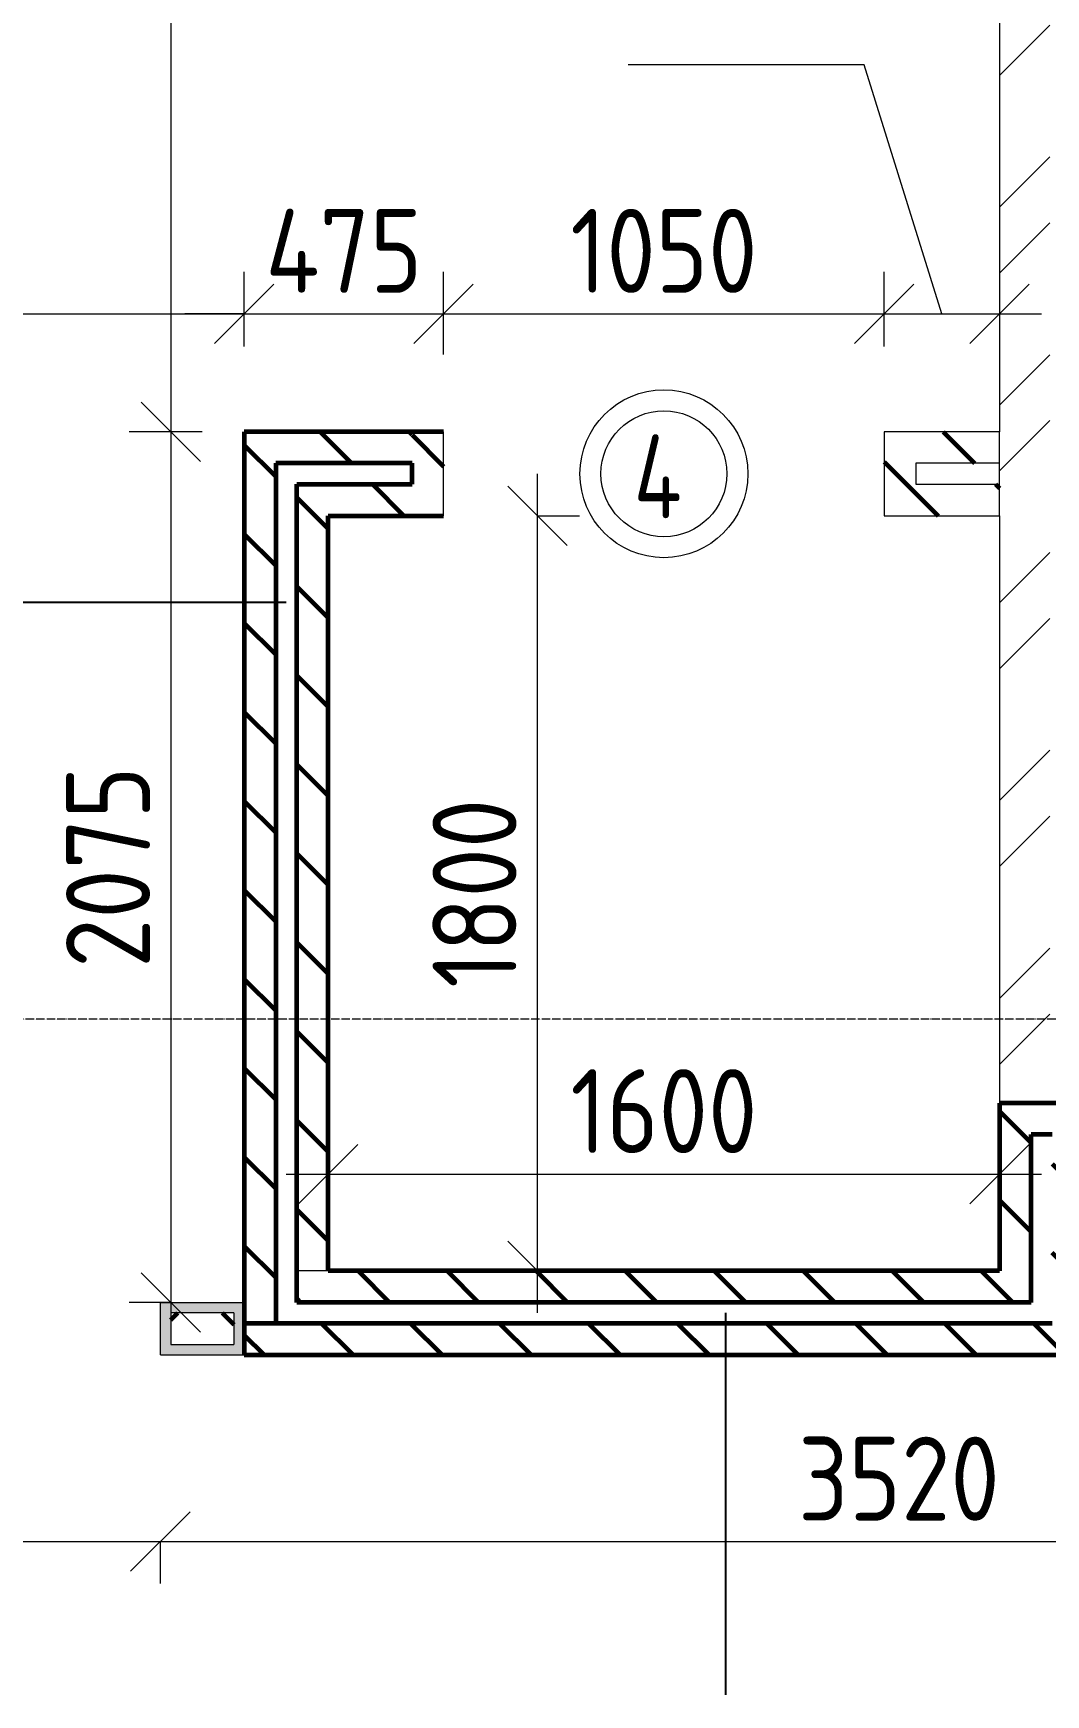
# Model space of a CAD drawing. Header units: millimetres. Extents: x -60946 to 138510, y -262288 to 24501.
# Drawn here: x 59011 to 61424, y -47070 to -43110 of the extents above; entities that cross this region are included whole.
import ezdxf

# ---------------------------------------------------------------- set-up
doc = ezdxf.new("R2010")
doc.units = ezdxf.units.MM
doc.linetypes.add('ADSK_Линия сетки', pattern=[25, 20, -2.5, 0, -2.5])
for name, color, linetype, lineweight in [('2)Тип-2', 3, 'Continuous', 60), ('2)Тип-7', 4, 'Continuous', 60), ('Марки дверей', 7, 'Continuous', 20), ('Оси', 7, 'Continuous', 9), ('Размеры', 7, 'Continuous', 9), ('Стены внутренние', 7, 'Continuous', 18), ('Стены несущие', 7, 'Continuous', 30), ('Стены отделка', 7, 'Continuous', 30), ('Стены штриховка', 7, 'Continuous', 9)]:
    doc.layers.add(name, color=color, linetype=linetype, lineweight=lineweight)
doc.styles.add('GOST Common_3', font='', dxfattribs={"width": 0.9, "height": 200})
doc.styles.add('GOST Common_B', font='', dxfattribs={"width": 0.8, "height": 200})
doc.styles.get('GOST Common_3').set_extended_font_data('GOST Common')
doc.styles.get('GOST Common_B').set_extended_font_data('GOST Common', bold=True)
doc.dimstyles.new('ADSK_Основной_2_0', dxfattribs={"dimscale": 304.8, "dimtxt": 201.142999, "dimasz": 0.463911, "dimexe": 0.328084, "dimexo": 0.328084, "dimgap": 0.164042, "dimtad": 1, "dimdec": 3, "dimrnd": 0.001, "dimdsep": 46, "dimtxsty": 'GOST Common_3', "dimblk1": 'OBLIQUE', "dimblk2": 'OBLIQUE', "dimsah": 1, "dimcen": 0.09, "dimdle": 0.328084, "dimazin": 2, "dimtfac": 1, "dimtdec": 4, "dimtix": 1, "dimtmove": 0, "dimatfit": 3, "dimfxl": 1, "dimtvp": 1, "dimtolj": 1, "dimtzin": 0, "dimlwd": 20, "dimlwe": 20, "dimarcsym": 2})
doc.dimstyles.new('ADSK_Основной_2_0_1', dxfattribs={"dimscale": 304.8, "dimtxt": 201.142999, "dimasz": 0.463911, "dimexe": 0.328084, "dimexo": 0.328084, "dimgap": 0.164042, "dimtad": 1, "dimdec": 3, "dimrnd": 0.001, "dimdsep": 46, "dimtxsty": 'GOST Common_3', "dimblk1": 'OBLIQUE', "dimblk2": 'OBLIQUE', "dimsah": 1, "dimcen": 0.09, "dimdle": 0.328084, "dimazin": 2, "dimtfac": 1, "dimtdec": 4, "dimtix": 1, "dimtmove": 1, "dimatfit": 3, "dimfxl": 1, "dimtvp": 1, "dimtolj": 1, "dimtzin": 0, "dimlwd": 20, "dimlwe": 20, "dimarcsym": 2})
doc.dimstyles.new('ADSK_Основной_2_0_2', dxfattribs={"dimscale": 304.8, "dimtxt": 201.142999, "dimasz": 0.463911, "dimexe": 0.328084, "dimexo": 0.328084, "dimgap": 0.164042, "dimtad": 1, "dimdec": 3, "dimrnd": 0.001, "dimdsep": 46, "dimtxsty": 'GOST Common_3', "dimblk1": 'OBLIQUE', "dimblk2": 'OBLIQUE', "dimsah": 1, "dimcen": 0.09, "dimdle": 0.328084, "dimazin": 2, "dimtfac": 1, "dimtdec": 4, "dimtix": 1, "dimtmove": 0, "dimatfit": 3, "dimfxl": 1, "dimtvp": 1, "dimtolj": 1, "dimtzin": 0, "dimlwd": 20, "dimlwe": 20, "dimarcsym": 2})
pattern_1 = [(315, (1283.93, -48864.63), (106.066, 106.066), [])]

# ---------------------------------------------------------------- blocks, each defined once
blk = doc.blocks.new('_Oblique')
at = {"color": 0, "linetype": 'ByBlock', "lineweight": -2}
blk.add_line((-0.5, -0.5), (0.5, 0.5), dxfattribs=at)
blk = doc.blocks.new('*D4139')
at = {"layer": 'Defpoints', "color": 0, "transparency": 16777216}
for p in [(57613.9, -43678.4), (59513.9, -43778.4), (59513.9, -43956.6)]:
    blk.add_point(p, dxfattribs=at)
at = {"layer": 'Размеры', "color": 0, "lineweight": 20, "transparency": 16777216}
for p, q in [((59513.9, -43856.6), (59513.9, -43678.4)), ((57513.9, -43778.4), (59613.9, -43778.4)), ((57613.9, -43778.4), (57613.9, -43878.4))]:
    blk.add_line(p, q, dxfattribs=at)
at = {"layer": 'Размеры', "color": 0, "lineweight": 20, "transparency": 16777216, "xscale": 141.4, "yscale": 141.4, "zscale": 141.4, "rotation": 180}
blk.add_blockref('_Oblique', (57613.9, -43778.4), dxfattribs=at)
at = {"layer": 'Размеры', "color": 0, "lineweight": 20, "transparency": 16777216, "xscale": 141.4, "yscale": 141.4, "zscale": 141.4}
blk.add_blockref('_Oblique', (59513.9, -43778.4), dxfattribs=at)
at = {"layer": 'Размеры', "color": 0, "lineweight": 9, "transparency": 16777216, "insert": (58563.9, -43628.4), "char_height": 200, "width": 560.473, "attachment_point": 5, "style": 'GOST Common_3'}
blk.add_mtext('\\A1;1900', dxfattribs=at)
blk = doc.blocks.new('*D4140')
at = {"layer": 'Defpoints', "color": 0, "transparency": 16777216}
for p in [(59988.9, -43778.4), (59513.9, -43956.6), (59988.9, -43975.8)]:
    blk.add_point(p, dxfattribs=at)
at = {"layer": 'Размеры', "color": 0, "lineweight": 20, "transparency": 16777216}
for p, q in [((59513.9, -43856.6), (59513.9, -43678.4)), ((59988.9, -43875.8), (59988.9, -43678.4)), ((59513.9, -43778.4), (59372.5, -43778.4)), ((59513.9, -43778.4), (59988.9, -43778.4)), ((59988.9, -43778.4), (60130.3, -43778.4))]:
    blk.add_line(p, q, dxfattribs=at)
at = {"layer": 'Размеры', "color": 0, "lineweight": 20, "transparency": 16777216, "xscale": 141.4, "yscale": 141.4, "zscale": 141.4}
blk.add_blockref('_Oblique', (59513.9, -43778.4), dxfattribs=at)
at = {"layer": 'Размеры', "color": 0, "lineweight": 20, "transparency": 16777216, "xscale": 141.4, "yscale": 141.4, "zscale": 141.4, "rotation": 180}
blk.add_blockref('_Oblique', (59988.9, -43778.4), dxfattribs=at)
at = {"layer": 'Размеры', "color": 0, "lineweight": 9, "transparency": 16777216, "insert": (59751.4, -43628.4), "char_height": 200, "width": 474.561, "attachment_point": 5, "style": 'GOST Common_3'}
blk.add_mtext('\\A1;475', dxfattribs=at)
blk = doc.blocks.new('*D4141')
at = {"layer": 'Defpoints', "color": 0, "transparency": 16777216}
for p in [(61038.9, -43778.4), (61038.9, -43956.6), (59988.9, -43975.8)]:
    blk.add_point(p, dxfattribs=at)
at = {"layer": 'Размеры', "color": 0, "lineweight": 20, "transparency": 16777216}
for p, q in [((59988.9, -43875.8), (59988.9, -43678.4)), ((61038.9, -43856.6), (61038.9, -43678.4)), ((59888.9, -43778.4), (61138.9, -43778.4))]:
    blk.add_line(p, q, dxfattribs=at)
at = {"layer": 'Размеры', "color": 0, "lineweight": 20, "transparency": 16777216, "xscale": 141.4, "yscale": 141.4, "zscale": 141.4, "rotation": 180}
blk.add_blockref('_Oblique', (59988.9, -43778.4), dxfattribs=at)
at = {"layer": 'Размеры', "color": 0, "lineweight": 20, "transparency": 16777216, "xscale": 141.4, "yscale": 141.4, "zscale": 141.4}
blk.add_blockref('_Oblique', (61038.9, -43778.4), dxfattribs=at)
at = {"layer": 'Размеры', "color": 0, "lineweight": 9, "transparency": 16777216, "insert": (60513.9, -43628.4), "char_height": 200, "width": 560.473, "attachment_point": 5, "style": 'GOST Common_3'}
blk.add_mtext('\\A1;1050', dxfattribs=at)
blk = doc.blocks.new('*D4142')
at = {"layer": 'Defpoints', "color": 0, "transparency": 16777216}
for p in [(61313.9, -43678.4), (61313.9, -43778.4), (61038.9, -43956.6)]:
    blk.add_point(p, dxfattribs=at)
at = {"layer": 'Размеры', "color": 0, "lineweight": 20, "transparency": 16777216}
for p, q in [((60991.3, -43184.6), (60428.5, -43184.6)), ((61176.4, -43778.4), (60991.3, -43184.6)), ((61038.9, -43856.6), (61038.9, -43678.4)), ((60938.9, -43778.4), (61413.9, -43778.4)), ((61313.9, -43778.4), (61313.9, -43878.4))]:
    blk.add_line(p, q, dxfattribs=at)
at = {"layer": 'Размеры', "color": 0, "lineweight": 20, "transparency": 16777216, "xscale": 141.4, "yscale": 141.4, "zscale": 141.4, "rotation": 180}
blk.add_blockref('_Oblique', (61038.9, -43778.4), dxfattribs=at)
at = {"layer": 'Размеры', "color": 0, "lineweight": 20, "transparency": 16777216, "xscale": 141.4, "yscale": 141.4, "zscale": 141.4}
blk.add_blockref('_Oblique', (61313.9, -43778.4), dxfattribs=at)
at = {"layer": 'Размеры', "color": 0, "lineweight": 9, "transparency": 16777216, "insert": (60487.2, -42867.9), "char_height": 200, "width": 454.106, "attachment_point": 1, "line_spacing_factor": 1.022761, "style": 'GOST Common_3'}
blk.add_mtext('\\A1;275', dxfattribs=at)
blk = doc.blocks.new('М_двери1 - Марка экземпляра 2-3719212-Кладочный план 1-го этажа')
at = {"layer": 'Марки дверей'}
for radius in [2, 1.5]:
    blk.add_circle((0, 0), radius, dxfattribs=at)
blk = doc.blocks.new('*D3862')
at = {"layer": 'Defpoints', "color": 0, "transparency": 16777216}
for p in [(58213.9, -46604.9), (59313.9, -46604.9), (59313.9, -46704.9)]:
    blk.add_point(p, dxfattribs=at)
at = {"layer": 'Размеры', "color": 0, "lineweight": 20, "transparency": 16777216}
for p, q in [((58113.9, -46704.9), (59413.9, -46704.9)), ((58213.9, -46704.9), (58213.9, -46804.9)), ((59313.9, -46704.9), (59313.9, -46804.9))]:
    blk.add_line(p, q, dxfattribs=at)
at = {"layer": 'Размеры', "color": 0, "lineweight": 20, "transparency": 16777216, "xscale": 141.4, "yscale": 141.4, "zscale": 141.4, "rotation": 180}
blk.add_blockref('_Oblique', (58213.9, -46704.9), dxfattribs=at)
at = {"layer": 'Размеры', "color": 0, "lineweight": 20, "transparency": 16777216, "xscale": 141.4, "yscale": 141.4, "zscale": 141.4}
blk.add_blockref('_Oblique', (59313.9, -46704.9), dxfattribs=at)
at = {"layer": 'Размеры', "color": 0, "lineweight": 9, "transparency": 16777216, "insert": (58763.9, -46554.9), "char_height": 200, "width": 515.472, "attachment_point": 5, "style": 'GOST Common_3'}
blk.add_mtext('\\A1;1100', dxfattribs=at)
blk = doc.blocks.new('*D3863')
at = {"layer": 'Defpoints', "color": 0, "transparency": 16777216}
for p in [(59313.9, -46604.9), (62833.9, -46604.9), (62833.9, -46704.9)]:
    blk.add_point(p, dxfattribs=at)
at = {"layer": 'Размеры', "color": 0, "lineweight": 20, "transparency": 16777216}
for p, q in [((59213.9, -46704.9), (62933.9, -46704.9)), ((59313.9, -46704.9), (59313.9, -46804.9)), ((62833.9, -46704.9), (62833.9, -46804.9))]:
    blk.add_line(p, q, dxfattribs=at)
at = {"layer": 'Размеры', "color": 0, "lineweight": 20, "transparency": 16777216, "xscale": 141.4, "yscale": 141.4, "zscale": 141.4, "rotation": 180}
blk.add_blockref('_Oblique', (59313.9, -46704.9), dxfattribs=at)
at = {"layer": 'Размеры', "color": 0, "lineweight": 20, "transparency": 16777216, "xscale": 141.4, "yscale": 141.4, "zscale": 141.4}
blk.add_blockref('_Oblique', (62833.9, -46704.9), dxfattribs=at)
at = {"layer": 'Размеры', "color": 0, "lineweight": 9, "transparency": 16777216, "insert": (61073.9, -46554.9), "char_height": 200, "width": 605.475, "attachment_point": 5, "style": 'GOST Common_3'}
blk.add_mtext('\\A1;3520', dxfattribs=at)
blk = doc.blocks.new('*D3876')
at = {"layer": 'Defpoints', "color": 0, "transparency": 16777216}
for p in [(59439.3, -39509.7), (59339.3, -44059.7), (59513.9, -44059.7)]:
    blk.add_point(p, dxfattribs=at)
at = {"layer": 'Размеры', "color": 0, "lineweight": 20, "transparency": 16777216}
for p, q in [((59339.3, -39409.7), (59339.3, -44159.7)), ((59339.3, -39509.7), (59239.3, -39509.7)), ((59413.9, -44059.7), (59239.3, -44059.7))]:
    blk.add_line(p, q, dxfattribs=at)
at = {"layer": 'Размеры', "color": 0, "lineweight": 20, "transparency": 16777216, "xscale": 141.4, "yscale": 141.4, "zscale": 141.4}
for p, rotation in [((59339.3, -39509.7), 90), ((59339.3, -44059.7), 270)]:
    blk.add_blockref('_Oblique', p, dxfattribs=dict(at, rotation=rotation))
at = {"layer": 'Размеры', "color": 0, "lineweight": 9, "transparency": 16777216, "insert": (59189.3, -41784.7), "char_height": 200, "width": 625.93, "attachment_point": 5, "rotation": 90, "style": 'GOST Common_3'}
blk.add_mtext('\\A1;4550', dxfattribs=at)
blk = doc.blocks.new('*D3877')
at = {"layer": 'Defpoints', "color": 0, "transparency": 16777216}
for p in [(59513.9, -44059.7), (59339.3, -46134.7), (59439.3, -46134.7)]:
    blk.add_point(p, dxfattribs=at)
at = {"layer": 'Размеры', "color": 0, "lineweight": 20, "transparency": 16777216}
for p, q in [((59339.3, -43959.7), (59339.3, -46234.7)), ((59413.9, -44059.7), (59239.3, -44059.7)), ((59339.3, -46134.7), (59239.3, -46134.7))]:
    blk.add_line(p, q, dxfattribs=at)
at = {"layer": 'Размеры', "color": 0, "lineweight": 20, "transparency": 16777216, "xscale": 141.4, "yscale": 141.4, "zscale": 141.4}
for p, rotation in [((59339.3, -44059.7), 90), ((59339.3, -46134.7), 270)]:
    blk.add_blockref('_Oblique', p, dxfattribs=dict(at, rotation=rotation))
at = {"layer": 'Размеры', "color": 0, "lineweight": 9, "transparency": 16777216, "insert": (59189.3, -45097.2), "char_height": 200, "width": 605.475, "attachment_point": 5, "rotation": 90, "style": 'GOST Common_3'}
blk.add_mtext('\\A1;2075', dxfattribs=at)
blk = doc.blocks.new('*D3878')
at = {"layer": 'Defpoints', "color": 0, "transparency": 16777216}
for p in [(61313.9, -45659.7), (59713.9, -45728.8), (61313.9, -45828.8)]:
    blk.add_point(p, dxfattribs=at)
at = {"layer": 'Размеры', "color": 0, "lineweight": 20, "transparency": 16777216}
for p, q in [((61313.9, -45759.7), (61313.9, -45928.8)), ((59613.9, -45828.8), (61413.9, -45828.8)), ((59713.9, -45828.8), (59713.9, -45928.8))]:
    blk.add_line(p, q, dxfattribs=at)
at = {"layer": 'Размеры', "color": 0, "lineweight": 20, "transparency": 16777216, "xscale": 141.4, "yscale": 141.4, "zscale": 141.4, "rotation": 180}
blk.add_blockref('_Oblique', (59713.9, -45828.8), dxfattribs=at)
at = {"layer": 'Размеры', "color": 0, "lineweight": 20, "transparency": 16777216, "xscale": 141.4, "yscale": 141.4, "zscale": 141.4}
blk.add_blockref('_Oblique', (61313.9, -45828.8), dxfattribs=at)
at = {"layer": 'Размеры', "color": 0, "lineweight": 9, "transparency": 16777216, "insert": (60513.9, -45678.8), "char_height": 200, "width": 560.473, "attachment_point": 5, "style": 'GOST Common_3'}
blk.add_mtext('\\A1;1600', dxfattribs=at)
blk = doc.blocks.new('*D3879')
at = {"layer": 'Defpoints', "color": 0, "transparency": 16777216}
for p in [(60112.6, -44259.7), (60212.6, -44259.7), (60112.6, -46059.7)]:
    blk.add_point(p, dxfattribs=at)
at = {"layer": 'Размеры', "color": 0, "lineweight": 20, "transparency": 16777216}
for p, q in [((60212.6, -46159.7), (60212.6, -44159.7)), ((60212.6, -44259.7), (60312.6, -44259.7)), ((60212.6, -46059.7), (60312.6, -46059.7))]:
    blk.add_line(p, q, dxfattribs=at)
at = {"layer": 'Размеры', "color": 0, "lineweight": 20, "transparency": 16777216, "xscale": 141.4, "yscale": 141.4, "zscale": 141.4}
for p, rotation in [((60212.6, -44259.7), 90), ((60212.6, -46059.7), 270)]:
    blk.add_blockref('_Oblique', p, dxfattribs=dict(at, rotation=rotation))
at = {"layer": 'Размеры', "color": 0, "lineweight": 9, "transparency": 16777216, "insert": (60062.6, -45159.7), "char_height": 200, "width": 560.473, "attachment_point": 5, "rotation": 90, "style": 'GOST Common_3'}
blk.add_mtext('\\A1;1800', dxfattribs=at)

msp = doc.modelspace()

# ---------------------------------------------------------------- hatches: boundary and pattern name
at = {"layer": '2)Тип-2'}
h = msp.add_hatch(color=256, dxfattribs=at)
h.paths.add_polyline_path([(58213.9343, -46259.6624), (58213.9343, -46134.6624), (57588.9343, -46134.6624), (57588.9343, -46159.6624), (58188.9343, -46159.6624), (58188.9343, -46259.6624)])
h.paths.add_polyline_path([(59338.9343, -46259.6624), (59338.9343, -46159.6624), (59513.9343, -46159.6624), (59513.9343, -46134.6624), (59313.9343, -46134.6624), (59313.9343, -46259.6624)])
h.paths.add_polyline_path([(57513.9343, -46159.6624), (57513.9343, -46134.6624), (56183.9343, -46134.6624), (56183.9343, -46159.6624), (56912.242, -46159.6624)])
h.paths.add_polyline_path([(54663.9343, -46159.6624), (56133.9343, -46159.6624), (56133.9343, -46134.6624), (54663.9343, -46134.6624)])
h.paths.add_polyline_path([(51533.9343, -46159.6624), (54588.9343, -46159.6624), (54588.9343, -46134.6624), (51533.9343, -46134.6624)])
h.paths.add_polyline_path([(51483.9343, -46159.6624), (51483.9343, -46134.6624), (50683.9343, -46134.6624), (50683.9343, -46159.6624)])
h = msp.add_hatch(color=256, dxfattribs=at)
h.paths.add_polyline_path([(56912.242, -46259.6624), (58188.9343, -46259.6624), (58188.9343, -46234.6624), (50633.9343, -46234.6624), (50633.9343, -46259.6624), (55439.7696, -46259.6624)])
h.paths.add_polyline_path([(59513.9343, -46259.6624), (59513.9343, -46159.6624), (59488.9343, -46159.6624), (59488.9343, -46234.6624), (59338.9343, -46234.6624), (59338.9343, -46259.6624)])
h = msp.add_hatch(dxfattribs=at)
h.set_pattern_fill('FP_4', color=256, style=0, pattern_type=2)
h.set_pattern_definition([(45, (1283.93, -48864.63), (-106.066, 106.066), []), (135, (1283.93, -48864.63), (-106.066, -106.066), [])])
h.paths.add_polyline_path([(59338.9343, -46234.6624), (59488.9343, -46234.6624), (59488.9343, -46159.6624), (59338.9343, -46159.6624)])
h.paths.add_polyline_path([(50683.9343, -46234.6624), (58188.9343, -46234.6624), (58188.9343, -46159.6624), (50683.9343, -46159.6624)])
at = {"layer": '2)Тип-7'}
h = msp.add_hatch(dxfattribs=at)
h.set_pattern_fill('FP_10', color=256, style=0, pattern_type=2)
h.set_pattern_definition(pattern_1)
h.paths.add_polyline_path([(59513.9343, -46184.6624), (59588.9343, -46184.6624), (59588.9343, -44059.6624), (59513.9343, -44059.6624), (59513.9343, -46126.1139)])
h = msp.add_hatch(dxfattribs=at)
h.set_pattern_fill('FP_10', color=256, style=0, pattern_type=2)
h.set_pattern_definition(pattern_1)
h.paths.add_polyline_path([(59588.9343, -44134.6624), (59913.9343, -44134.6624), (59913.9343, -44059.6624), (59588.9343, -44059.6624)])
h.paths.add_polyline_path([(61113.9343, -44134.6624), (61313.9343, -44134.6624), (61313.9343, -44059.6624), (61113.9343, -44059.6624)])
h = msp.add_hatch(dxfattribs=at)
h.set_pattern_fill('FP_10', color=256, style=0, pattern_type=2)
h.set_pattern_definition(pattern_1)
h.paths.add_polyline_path([(61313.9343, -44259.6624), (61313.9343, -44184.6624), (61113.9343, -44184.6624), (61113.9343, -44059.6624), (61038.9343, -44059.6624), (61038.9343, -44259.6624)])
h.paths.add_polyline_path([(59988.9343, -44259.6624), (59988.9343, -44059.6624), (59913.9343, -44059.6624), (59913.9343, -44184.6624), (59713.9343, -44184.6624), (59713.9343, -44259.6624), (59857.1868, -44259.6624)])
h = msp.add_hatch(dxfattribs=at)
h.set_pattern_fill('FP_10', color=256, style=0, pattern_type=2)
h.set_pattern_definition(pattern_1)
h.paths.add_polyline_path([(59713.9343, -46059.6624), (59713.9343, -44184.6624), (59638.9343, -44184.6624), (59638.9343, -46059.6624)])
h = msp.add_hatch(dxfattribs=at)
h.set_pattern_fill('FP_10', color=256, style=0, pattern_type=2)
h.set_pattern_definition(pattern_1)
h.paths.add_polyline_path([(61388.9343, -46059.6624), (61388.9343, -45659.6624), (61313.9343, -45659.6624), (61313.9343, -46059.6624), (61329.6592, -46059.6624)])
h = msp.add_hatch(dxfattribs=at)
h.set_pattern_fill('FP_10', color=256, style=0, pattern_type=2)
h.set_pattern_definition(pattern_1)
h.paths.add_polyline_path([(61438.9343, -46184.6624), (61513.9343, -46184.6624), (61513.9343, -45659.6624), (61388.9343, -45659.6624), (61388.9343, -45734.6624), (61438.9343, -45734.6624), (61438.9343, -46134.6624)])
h = msp.add_hatch(dxfattribs=at)
h.set_pattern_fill('FP_10', color=256, style=0, pattern_type=2)
h.set_pattern_definition(pattern_1)
h.paths.add_polyline_path([(59713.9343, -46134.6624), (61388.9343, -46134.6624), (61388.9343, -46059.6624), (59638.9343, -46059.6624), (59638.9343, -46134.6624)])
h = msp.add_hatch(dxfattribs=at)
h.set_pattern_fill('FP_10', color=256, style=0, pattern_type=2)
h.set_pattern_definition(pattern_1)
h.paths.add_polyline_path([(59588.9343, -46259.6624), (61513.9343, -46259.6624), (61513.9343, -46184.6624), (59513.9343, -46184.6624), (59513.9343, -46259.6624)])
at = {"layer": 'Стены внутренние', "lineweight": 9}
h = msp.add_hatch(dxfattribs=at)
h.set_pattern_fill('FP_5', color=256, style=0, pattern_type=2)
h.set_pattern_definition([(45, (1283.93, -48864.63), (-235.7317, 235.7317), []), (45, (1441.1, -48864.63), (-235.7317, 235.7317), [])])
h.paths.add_polyline_path([(61313.9343, -45659.6624), (61433.9343, -45659.6624), (61433.9343, -39509.6624), (61313.9343, -39509.6624), (61313.9343, -44259.6624)])

# ---------------------------------------------------------------- linework, layer by layer
at = {"layer": '2)Тип-7'}
for p, q in [((59513.9343, -44059.6624), (59513.9343, -46259.6624)), ((59988.9343, -44059.6624), (59513.9343, -44059.6624)), ((59588.9343, -44134.6624), (59588.9343, -46184.6624)), ((59913.9343, -44134.6624), (59588.9343, -44134.6624)), ((59913.9343, -44184.6624), (59913.9343, -44134.6624)), ((59638.9343, -44184.6624), (59913.9343, -44184.6624)), ((59638.9343, -46134.6624), (59638.9343, -44184.6624)), ((59713.9343, -46059.6624), (59713.9343, -44259.6624)), ((59713.9343, -44259.6624), (59988.9343, -44259.6624)), ((61313.9343, -45659.6624), (61313.9343, -46059.6624)), ((61513.9343, -45659.6624), (61313.9343, -45659.6624)), ((61388.9343, -46134.6624), (61388.9343, -45734.6624)), ((61438.9343, -45734.6624), (61388.9343, -45734.6624)), ((61313.9343, -46059.6624), (59713.9343, -46059.6624)), ((61388.9343, -46134.6624), (59638.9343, -46134.6624)), ((61438.9343, -46184.6624), (59513.9343, -46184.6624)), ((59513.9343, -46259.6624), (61513.9343, -46259.6624))]:
    msp.add_line(p, q, dxfattribs=at)
at = {"layer": '2)Тип-7', "lineweight": 25}
for p, q in [((59613.9343, -44466.5503), (58963.9343, -44466.5503)), ((60660.4069, -46159.6624), (60660.4069, -47069.9148))]:
    msp.add_line(p, q, dxfattribs=at)
at = {"layer": 'Оси', "linetype": 'ADSK_Линия сетки', "lineweight": 5}
msp.add_line((63681.4538, -45459.6624), (-23956.1623, -45459.6624), dxfattribs=at)
at = {"layer": 'Стены несущие', "lineweight": 9}
for p, q in [((61313.9343, -39509.6624), (61313.9343, -44059.6624)), ((61313.9343, -44259.6624), (61313.9343, -45659.6624)), ((59313.9343, -46134.6624), (59513.9343, -46134.6624)), ((59313.9343, -46259.6624), (59313.9343, -46134.6624)), ((59313.9343, -46259.6624), (59513.9343, -46259.6624))]:
    msp.add_line(p, q, dxfattribs=at)
at = {"layer": 'Стены отделка', "lineweight": 18}
for p, q in [((59988.9343, -44259.6624), (59988.9343, -44059.6624)), ((61313.9343, -44059.6624), (61038.9343, -44059.6624)), ((61038.9343, -44059.6624), (61038.9343, -44259.6624)), ((61038.9343, -44259.6624), (61313.9343, -44259.6624))]:
    msp.add_line(p, q, dxfattribs=at)
at = {"layer": 'Стены штриховка', "lineweight": 9}
for p, q in [((61313.9343, -44259.6624), (61313.9343, -44059.6624)), ((61313.9343, -44134.6624), (61113.9343, -44134.6624)), ((61113.9343, -44134.6624), (61113.9343, -44184.6624)), ((61113.9343, -44184.6624), (61313.9343, -44184.6624)), ((59713.9343, -46059.6624), (59638.9343, -46059.6624)), ((59338.9343, -46159.6624), (59338.9343, -46234.6624)), ((59488.9343, -46159.6624), (59338.9343, -46159.6624)), ((59488.9343, -46159.6624), (59488.9343, -46234.6624)), ((59338.9343, -46234.6624), (59488.9343, -46234.6624))]:
    msp.add_line(p, q, dxfattribs=at)

# ---------------------------------------------------------------- block references
at = {"layer": 'Марки дверей', "xscale": 99.99999999999993, "yscale": 99.99999999999993, "zscale": 99.99999999999993}
msp.add_blockref('М_двери1 - Марка экземпляра 2-3719212-Кладочный план 1-го этажа', (60513.9343, -44159.6624), dxfattribs=at)

# ---------------------------------------------------------------- texts
at = {"layer": 'Марки дверей', "lineweight": 5, "insert": (60441.8769, -44066.0035), "char_height": 200, "width": 166.751, "attachment_point": 1, "style": 'GOST Common_B'}
msp.add_mtext('\\fGOST Common|b1|i0|c204|p34|;\\W.8;4', dxfattribs=at)

# ---------------------------------------------------------------- dimensions: what is measured, and where the dimension line sits
at = {"layer": 'Размеры', "lineweight": 9}
for base, p1, p2, override, picture, middle in [((59339.3489, -44059.6624), (59439.3338, -39509.6624), (59513.9343, -44059.6624), {"dimpost": '<>', "dimfxl": 4550.611524}, '*D3876', (59189.3489, -41784.6624)), ((59339.3489, -46134.6624), (59513.9343, -44059.6624), (59439.3338, -46134.6624), {"dimpost": '<>', "dimfxl": 2076.340589}, '*D3877', (59189.3489, -45097.1624)), ((60212.5649, -44259.6624), (60112.58, -46059.6624), (60112.58, -44259.6624), {"dimpost": '<>', "dimfxl": 1800}, '*D3879', (60062.5649, -45159.6624))]:
    dim = msp.add_linear_dim(base=base, p1=p1, p2=p2, angle=90, dimstyle='ADSK_Основной_2_0_2', override=override, dxfattribs=at)
    dim.commit()
    dim.dimension.update_dxf_attribs({"geometry": picture, "text_midpoint": middle})
dim = msp.add_linear_dim(base=(61313.9343, -43778.4046), p1=(61038.9343, -43956.6336), p2=(61313.9343, -43678.4197), dimstyle='ADSK_Основной_2_0_1', override={"dimpost": '<>', "dimfxl": 391.187905}, dxfattribs=at)
dim.commit()
dim.dimension.update_dxf_attribs({"geometry": '*D4142', "text_midpoint": (60941.32, -43184.5547), "dimtype": 160})
for base, p1, p2, dimstyle, override, picture, middle in [((59513.9343, -43778.4046), (57613.9343, -43678.4197), (59513.9343, -43956.6336), 'ADSK_Основной_2_0', {"dimpost": '<>', "dimfxl": 1920.261174}, '*D4139', (58563.9343, -43628.4046)), ((59988.9343, -43778.4046), (59513.9343, -43956.6336), (59988.9343, -43975.7731), 'ADSK_Основной_2_0', {"dimpost": '<>', "dimfxl": 475.385444}, '*D4140', (59751.4343, -43628.4046)), ((61038.9343, -43778.4046), (59988.9343, -43975.7731), (61038.9343, -43956.6336), 'ADSK_Основной_2_0', {"dimpost": '<>', "dimfxl": 1050.174424}, '*D4141', (60513.9343, -43628.4046)), ((61313.9343, -45828.8342), (59713.9343, -45728.8493), (61313.9343, -45659.6624), 'ADSK_Основной_2_0_2', {"dimpost": '<>', "dimfxl": 1601.495185}, '*D3878', (60513.9343, -45678.8342)), ((59313.9343, -46704.8769), (58213.9343, -46604.892), (59313.9343, -46604.892), 'ADSK_Основной_2_0_2', {"dimpost": '<>', "dimfxl": 1100}, '*D3862', (58763.9343, -46554.8769)), ((62833.9343, -46704.8769), (59313.9343, -46604.892), (62833.9343, -46604.892), 'ADSK_Основной_2_0_2', {"dimpost": '<>', "dimfxl": 3520}, '*D3863', (61073.9343, -46554.8769))]:
    dim = msp.add_linear_dim(base=base, p1=p1, p2=p2, dimstyle=dimstyle, override=override, dxfattribs=at)
    dim.commit()
    dim.dimension.update_dxf_attribs({"geometry": picture, "text_midpoint": middle})

doc.saveas('drawing.dxf')
